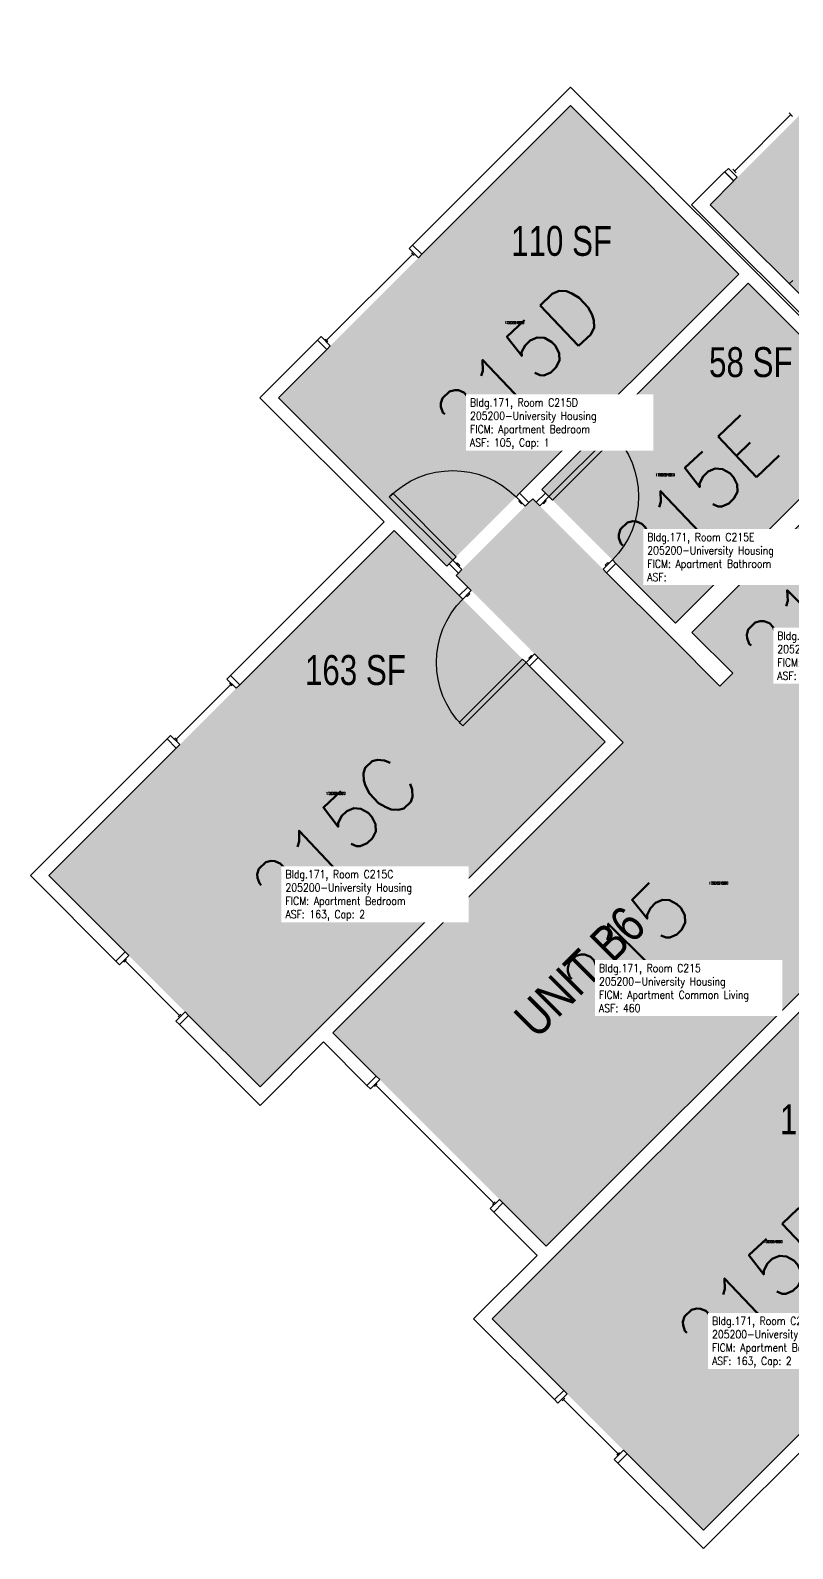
# Model space of a CAD drawing. Header units: inches. Extents: x 56 to 3925, y -1092 to 1472.
# Drawn here: x 975 to 1281, y -1092 to -483 of the extents above; entities that cross this region are included whole.
import ezdxf
from ezdxf.enums import TextEntityAlignment as Align

# ---------------------------------------------------------------- set-up
doc = ezdxf.new("R2010")
doc.units = ezdxf.units.IN
doc.header["$LTSCALE"] = 48
doc.header["$MEASUREMENT"] = 0
for name, color, linetype in [('A-DOOR', 2, 'Continuous'), ('A-FLOR', 3, 'Continuous'), ('A-GLAZ', 1, 'Continuous'), ('A-IDEN-RNUM', 7, 'Continuous'), ('A-IDEN-SNUM', 4, 'Continuous'), ('A-IDEN-VNUM', 4, 'Continuous'), ('A-MISC', 1, 'Continuous'), ('A-WALL', 5, 'Continuous'), ('AREA-TEXT', 3, 'Continuous'), ('Rooms-Category-Color', 7, 'Continuous'), ('Rooms-College-Color', 7, 'Continuous'), ('Rooms-Department-Color', 7, 'Continuous'), ('Rooms-Division-Color', 7, 'Continuous'), ('Rooms-Information', 7, 'Continuous')]:
    doc.layers.add(name, color=color, linetype=linetype)
doc.styles.add('AREA', font='arial.ttf', dxfattribs={"width": 0.75, "height": 12})
doc.styles.add('ROOMSNUMBER', font='txt.shx', dxfattribs={"height": 0.03})
doc.styles.add('ROOMVNUMBER', font='simplex.shx', dxfattribs={"width": 0.85})
doc.styles.get("Standard").update_dxf_attribs({"font": 'ARIALN.TTF'})

msp = doc.modelspace()

# ---------------------------------------------------------------- hatches: boundary and pattern name
at = {"layer": 'Rooms-Category-Color', "true_color": 0xadadad}
msp.add_hatch(color=253, dxfattribs=at).paths.add_polyline_path([(1387.33, -691.86), (1457.33, -621.86), (1318.04, -482.56), (1248.03, -552.56)])
at = {"layer": 'Rooms-Category-Color', "true_color": 0x728ef3}
for points in [[(1191.98, -512.77), (1259.6, -580.39), (1171.53, -668.46), (1142.31, -697.68), (1074.69, -630.06)], [(1263.32, -584.12), (1306.45, -627.24), (1283.82, -649.87), (1294.35, -660.39), (1234.15, -720.59), (1180.5, -666.94)], [(1379.64, -700.43), (1322.1, -642.89), (1240.7, -724.3), (1298.24, -781.84)], [(1096.53, -885.08), (1182.26, -970.8), (1298.84, -854.22), (1365.94, -921.32), (1396.7, -890.56), (1337.84, -831.7), (1404.57, -764.96), (1359.84, -720.23), (1298.24, -781.84), (1257.14, -740.74), (1252.01, -745.87), (1176.79, -670.65), (1146.03, -701.41), (1213.12, -768.49)], [(1121.09, -683.36), (1205.95, -768.22), (1067.35, -906.81), (982.5, -821.96)], [(1299.11, -861.38), (1383.96, -946.23), (1245.37, -1084.82), (1160.51, -999.97)]]:
    msp.add_hatch(color=171, dxfattribs=at).paths.add_polyline_path(points)
at = {"layer": 'Rooms-College-Color', "true_color": 0xadadad}
for points in [[(1387.33, -691.86), (1457.33, -621.86), (1318.04, -482.56), (1248.03, -552.56)], [(1191.98, -512.77), (1259.6, -580.39), (1171.53, -668.46), (1142.31, -697.68), (1074.69, -630.06)], [(1263.32, -584.12), (1306.45, -627.24), (1283.82, -649.87), (1294.35, -660.39), (1234.15, -720.59), (1180.5, -666.94)], [(1379.64, -700.43), (1322.1, -642.89), (1240.7, -724.3), (1298.24, -781.84)], [(1096.53, -885.08), (1182.26, -970.8), (1298.84, -854.22), (1365.94, -921.32), (1396.7, -890.56), (1337.84, -831.7), (1404.57, -764.96), (1359.84, -720.23), (1298.24, -781.84), (1257.14, -740.74), (1252.01, -745.87), (1176.79, -670.65), (1146.03, -701.41), (1213.12, -768.49)], [(1121.09, -683.36), (1205.95, -768.22), (1067.35, -906.81), (982.5, -821.96)], [(1299.11, -861.38), (1383.96, -946.23), (1245.37, -1084.82), (1160.51, -999.97)]]:
    msp.add_hatch(color=253, dxfattribs=at).paths.add_polyline_path(points)
at = {"layer": 'Rooms-Department-Color', "true_color": 0xacacac}
msp.add_hatch(color=253, dxfattribs=at).paths.add_polyline_path([(1387.33, -691.86), (1457.33, -621.86), (1318.04, -482.56), (1248.03, -552.56)])
at = {"layer": 'Rooms-Department-Color', "true_color": 0x604aed}
for points in [[(1191.98, -512.77), (1259.6, -580.39), (1171.53, -668.46), (1142.31, -697.68), (1074.69, -630.06)], [(1263.32, -584.12), (1306.45, -627.24), (1283.82, -649.87), (1294.35, -660.39), (1234.15, -720.59), (1180.5, -666.94)], [(1379.64, -700.43), (1322.1, -642.89), (1240.7, -724.3), (1298.24, -781.84)], [(1096.53, -885.08), (1182.26, -970.8), (1298.84, -854.22), (1365.94, -921.32), (1396.7, -890.56), (1337.84, -831.7), (1404.57, -764.96), (1359.84, -720.23), (1298.24, -781.84), (1257.14, -740.74), (1252.01, -745.87), (1176.79, -670.65), (1146.03, -701.41), (1213.12, -768.49)], [(1121.09, -683.36), (1205.95, -768.22), (1067.35, -906.81), (982.5, -821.96)], [(1299.11, -861.38), (1383.96, -946.23), (1245.37, -1084.82), (1160.51, -999.97)]]:
    msp.add_hatch(color=173, dxfattribs=at).paths.add_polyline_path(points)
at = {"layer": 'Rooms-Division-Color', "true_color": 0xadadad}
msp.add_hatch(color=253, dxfattribs=at).paths.add_polyline_path([(1387.33, -691.86), (1457.33, -621.86), (1318.04, -482.56), (1248.03, -552.56)])
at = {"layer": 'Rooms-Division-Color', "true_color": 0x604aed}
for points in [[(1191.98, -512.77), (1259.6, -580.39), (1171.53, -668.46), (1142.31, -697.68), (1074.69, -630.06)], [(1263.32, -584.12), (1306.45, -627.24), (1283.82, -649.87), (1294.35, -660.39), (1234.15, -720.59), (1180.5, -666.94)], [(1379.64, -700.43), (1322.1, -642.89), (1240.7, -724.3), (1298.24, -781.84)], [(1096.53, -885.08), (1182.26, -970.8), (1298.84, -854.22), (1365.94, -921.32), (1396.7, -890.56), (1337.84, -831.7), (1404.57, -764.96), (1359.84, -720.23), (1298.24, -781.84), (1257.14, -740.74), (1252.01, -745.87), (1176.79, -670.65), (1146.03, -701.41), (1213.12, -768.49)], [(1121.09, -683.36), (1205.95, -768.22), (1067.35, -906.81), (982.5, -821.96)], [(1299.11, -861.38), (1383.96, -946.23), (1245.37, -1084.82), (1160.51, -999.97)]]:
    msp.add_hatch(color=173, dxfattribs=at).paths.add_polyline_path(points)

# ---------------------------------------------------------------- linework, layer by layer
at = {"layer": 'A-DOOR'}
for points in [[(1183.33, -669.76), (1184.75, -671.18), (1210.2, -645.72), (1208.79, -644.31)], [(1144.67, -695.34), (1146.08, -693.93), (1120.63, -668.47), (1119.21, -669.89)], [(1173.84, -673.6), (1175.25, -672.19), (1171.54, -668.47), (1170.12, -669.89)], [(1179.62, -673.48), (1178.2, -672.06), (1181.92, -668.35), (1183.33, -669.76)], [(1172.6, -672.36), (1172.25, -672.72), (1171.19, -671.66), (1171.54, -671.3)], [(1180.86, -672.24), (1181.21, -672.59), (1182.27, -671.53), (1181.92, -671.18)], [(1148.38, -699.06), (1146.97, -700.47), (1143.25, -696.76), (1144.67, -695.34)], [(1147.14, -697.82), (1147.5, -697.47), (1146.44, -696.41), (1146.08, -696.76)], [(1205.07, -698.93), (1206.49, -700.35), (1210.2, -696.63), (1208.79, -695.22)], [(1206.31, -697.69), (1205.96, -697.34), (1207.02, -696.28), (1207.37, -696.63)], [(1152.13, -707.51), (1150.72, -706.09), (1147.27, -709.54), (1148.69, -710.96)], [(1151.16, -708.48), (1151.51, -708.83), (1150.45, -709.9), (1150.1, -709.54)], [(1174.14, -736.41), (1172.73, -735), (1147.27, -760.45), (1148.69, -761.87)], [(1177.59, -732.96), (1179, -734.38), (1175.56, -737.83), (1174.14, -736.41)], [(1176.62, -733.94), (1176.26, -733.58), (1175.2, -734.64), (1175.56, -735)]]:
    msp.add_lwpolyline(points, close=True, dxfattribs=at)
at = {"layer": 'A-DOOR', "extrusion": (0, 0, -1)}
for centre, start, end in [((-1183.33, -669.76), 135, 225), ((-1144.67, -695.34), 45, 135), ((-1174.14, -736.41), 315, 45)]:
    msp.add_arc(centre, 36, start, end, dxfattribs=at)
at = {"layer": 'A-FLOR'}
msp.add_line((1279.85, -584.38), (1281.27, -582.97), dxfattribs=at)
at = {"layer": 'A-GLAZ'}
for p, q in [((1257.84, -539.04), (1280.47, -516.41)), ((1279.76, -515.7), (1281.18, -517.12)), ((1257.14, -538.33), (1258.55, -539.74)), ((1128.68, -572.38), (1094.03, -607.03)), ((1128.15, -571.85), (1129.21, -572.91)), ((1093.5, -606.5), (1094.56, -607.56)), ((1055.52, -745.25), (1033.6, -767.17)), ((1054.99, -744.72), (1056.05, -745.78)), ((1033.07, -766.64), (1034.13, -767.7)), ((1013.63, -855.73), (1012.56, -856.79)), ((1035.02, -878.18), (1013.1, -856.26)), ((1035.55, -877.65), (1034.49, -878.71)), ((1114.39, -905.58), (1113.33, -906.64)), ((1161.23, -953.49), (1113.86, -906.11)), ((1161.76, -952.96), (1160.7, -954.02)), ((1189.68, -1031.79), (1188.62, -1032.85)), ((1189.15, -1032.32), (1211.07, -1054.24)), ((1211.6, -1053.71), (1210.54, -1054.77))]:
    msp.add_line(p, q, dxfattribs=at)
for points in [[(1258.9, -541.51), (1257.49, -542.93), (1253.95, -539.39), (1255.37, -537.98)], [(1130.89, -573.89), (1132.31, -572.47), (1128.59, -568.76), (1127.18, -570.17)], [(1095.54, -609.24), (1094.12, -610.66), (1090.41, -606.94), (1091.82, -605.53)], [(1057.73, -746.75), (1059.15, -745.34), (1055.43, -741.62), (1054.02, -743.04)], [(1035.1, -769.38), (1033.69, -770.79), (1029.98, -767.08), (1031.39, -765.67)], [(1010.89, -857.77), (1009.47, -856.35), (1013.18, -852.64), (1014.6, -854.05)], [(1033.51, -880.39), (1034.93, -881.81), (1038.64, -878.1), (1037.23, -876.68)], [(1111.65, -907.62), (1110.23, -906.2), (1113.95, -902.49), (1115.36, -903.9)], [(1159.73, -955.7), (1161.15, -957.11), (1164.86, -953.4), (1163.44, -951.99)], [(1186.94, -1033.82), (1185.53, -1032.41), (1189.24, -1028.7), (1190.65, -1030.11)], [(1209.57, -1056.45), (1210.98, -1057.86), (1214.7, -1054.15), (1213.28, -1052.74)]]:
    msp.add_lwpolyline(points, close=True, dxfattribs=at)
at = {"layer": 'A-WALL'}
for p, q in [((1128.59, -568.76), (1191.99, -505.36)), ((1191.99, -505.36), (1387.07, -700.43)), ((1191.99, -512.79), (1132.31, -572.47)), ((1259.61, -580.4), (1191.99, -512.79)), ((1253.87, -539.3), (1240.61, -552.56)), ((1257.58, -543.01), (1253.87, -539.3)), ((1248.03, -552.56), (1257.58, -543.01)), ((1240.61, -552.56), (1388.21, -700.17)), ((1387.33, -691.86), (1248.03, -552.56)), ((1132.31, -572.47), (1128.59, -568.76)), ((1171.54, -668.47), (1259.61, -580.4)), ((1263.32, -584.12), (1180.5, -666.94)), ((1306.45, -627.24), (1263.32, -584.12)), ((1067.28, -630.08), (1090.41, -606.94)), ((1090.41, -606.94), (1094.12, -610.66)), ((1094.12, -610.66), (1074.7, -630.08)), ((1117.13, -679.93), (1067.28, -630.08)), ((1074.7, -630.08), (1121.28, -676.66)), ((1322.1, -642.89), (1240.7, -724.3)), ((1234.15, -720.59), (1294.35, -660.39)), ((1175.25, -672.19), (1171.54, -668.47)), ((1176.79, -670.65), (1175.25, -672.19)), ((1178.2, -672.06), (1176.79, -670.65)), ((1181.92, -668.35), (1178.2, -672.06)), ((1180.5, -666.94), (1181.92, -668.35)), ((1121.28, -676.66), (1142.32, -697.69)), ((1055.43, -741.62), (1117.13, -679.93)), ((1121.11, -683.38), (1059.15, -745.34)), ((1147.27, -709.54), (1121.11, -683.38)), ((1142.32, -697.69), (1143.25, -696.76)), ((1143.25, -696.76), (1146.97, -700.47)), ((1146.97, -700.47), (1146.03, -701.41)), ((1206.49, -700.35), (1210.2, -696.63)), ((1232.39, -726.24), (1206.49, -700.35)), ((1210.2, -696.63), (1234.15, -720.59)), ((1146.03, -701.41), (1150.72, -706.09)), ((1150.72, -706.09), (1147.27, -709.54)), ((1240.7, -724.3), (1257.14, -740.74)), ((1252.01, -745.87), (1232.39, -726.24)), ((1175.56, -737.83), (1179, -734.38)), ((1179, -734.38), (1213.12, -768.49)), ((1059.15, -745.34), (1055.43, -741.62)), ((1205.96, -768.23), (1175.56, -737.83)), ((1257.14, -740.74), (1252.01, -745.87)), ((975.09, -821.97), (1029.98, -767.08)), ((1029.98, -767.08), (1033.69, -770.79)), ((1033.69, -770.79), (982.51, -821.97)), ((1067.37, -906.82), (1205.96, -768.23)), ((1213.12, -768.49), (1096.53, -885.08)), ((1009.47, -856.35), (975.09, -821.97)), ((982.51, -821.97), (1013.18, -852.64)), ((1013.18, -852.64), (1009.47, -856.35)), ((1182.26, -970.8), (1298.84, -854.22)), ((1299.11, -861.38), (1160.51, -999.97)), ((1034.93, -881.81), (1038.64, -878.1)), ((1067.37, -914.25), (1034.93, -881.81)), ((1038.64, -878.1), (1067.37, -906.82)), ((1092.82, -888.79), (1067.37, -914.25)), ((1110.23, -906.2), (1092.82, -888.79)), ((1096.53, -885.08), (1113.95, -902.49)), ((1113.95, -902.49), (1110.23, -906.2)), ((1161.15, -957.11), (1164.86, -953.4)), ((1178.55, -974.51), (1161.15, -957.11)), ((1164.86, -953.4), (1182.26, -970.8)), ((1153.09, -999.97), (1178.55, -974.51)), ((1185.53, -1032.41), (1153.09, -999.97)), ((1160.51, -999.97), (1189.24, -1028.7)), ((1189.24, -1028.7), (1185.53, -1032.41)), ((1245.37, -1084.82), (1296.54, -1033.65)), ((1300.26, -1037.36), (1245.37, -1092.25)), ((1210.98, -1057.86), (1214.7, -1054.15)), ((1214.7, -1054.15), (1245.37, -1084.82)), ((1245.37, -1092.25), (1210.98, -1057.86))]:
    msp.add_line(p, q, dxfattribs=at)

# ---------------------------------------------------------------- texts
at = {"layer": 'A-IDEN-RNUM', "style": 'ROOMSNUMBER', "width": 0.85}
for s, p in [('0215-D0', (1169.46, -600.43)), ('0215-E0', (1230, -661.53)), ('0215-C0', (1097.72, -789.48)), ('0215-00', (1251.42, -825.49)), ('0215-B0', (1273.21, -969.47))]:
    msp.add_text(s, height=1, dxfattribs=at).set_placement(p, align=Align.CENTER)
at = {"layer": 'A-IDEN-SNUM', "style": 'ROOMSNUMBER', "width": 0.85}
for s, p in [('1710C215D0', (1169.46, -600.43)), ('1710C215E0', (1230, -661.53)), ('1710C215C0', (1097.72, -789.48)), ('1710C21500', (1251.42, -825.49)), ('1710C215B0', (1273.21, -969.47))]:
    msp.add_text(s, height=1, dxfattribs=at).set_placement(p, align=Align.CENTER)
at = {"layer": 'A-IDEN-VNUM', "style": 'ROOMVNUMBER'}
for s, rotation, p in [('215D', 43.54065, (1171.06, -616.76)), ('215E', 43.54065, (1241.84, -670.09)), ('215K', 45.27802, (1293.42, -708.77)), ('215C', 43.54065, (1097.35, -805.83)), ('215', 45, (1214.42, -849.92)), ('215B', 43.54065, (1268.26, -985.59))]:
    msp.add_text(s, height=22.5, rotation=rotation, dxfattribs=at).set_placement(p, align=Align.MIDDLE_CENTER)
at = {"layer": 'A-MISC'}
msp.add_text('UNIT B6', height=14.4, rotation=45, dxfattribs=at).set_placement((1200.72, -865.64), align=Align.CENTER)
at = {"layer": 'AREA-TEXT', "style": 'AREA', "width": 0.75}
for s, p in [('110 SF', (1188.41, -567.1)), ('58 SF', (1264.39, -615.78)), ('163 SF', (1105.62, -739.43)), ('163 SF', (1296.35, -919.88))]:
    msp.add_text(s, height=12, dxfattribs=at).set_placement(p, align=Align.MIDDLE_CENTER)

# ---------------------------------------------------------------- next in the draw order: texts
at = {"layer": 'Rooms-Information', "char_height": 3.2143, "width": 72, "attachment_point": 7, "style": 'ROOMVNUMBER', "bg_fill": 3, "box_fill_scale": 1.5, "bg_fill_color": 256, "bg_fill_true_color": 13158600, "bg_fill_transparency": 0}
for s, insert in [('Bldg.171, Room C215D^M^J205200-University Housing^M^JFICM: Apartment Bedroom^M^JASF: 105, Cap: 1', (1151.63, -650.75)), ('Bldg.171, Room C215E^M^J205200-University Housing^M^JFICM: Apartment Bathroom^M^JASF: ', (1222.8, -703.71)), ('Bldg.171, Room C215K^M^J205200-University Housing^M^JFICM: Apartment Kitchen^M^JASF: ', (1275.03, -743.33)), ('Bldg.171, Room C215C^M^J205200-University Housing^M^JFICM: Apartment Bedroom^M^JASF: 163, Cap: 2', (1077.53, -840.18)), ('Bldg.171, Room C215^M^J205200-University Housing^M^JFICM: Apartment Common Living^M^JASF: 460', (1203.44, -876.81)), ('Bldg.171, Room C215B^M^J205200-University Housing^M^JFICM: Apartment Bedroom^M^JASF: 163, Cap: 2', (1248.83, -1019.57))]:
    msp.add_mtext(s, dxfattribs=dict(at, insert=insert))

doc.saveas('drawing.dxf')
